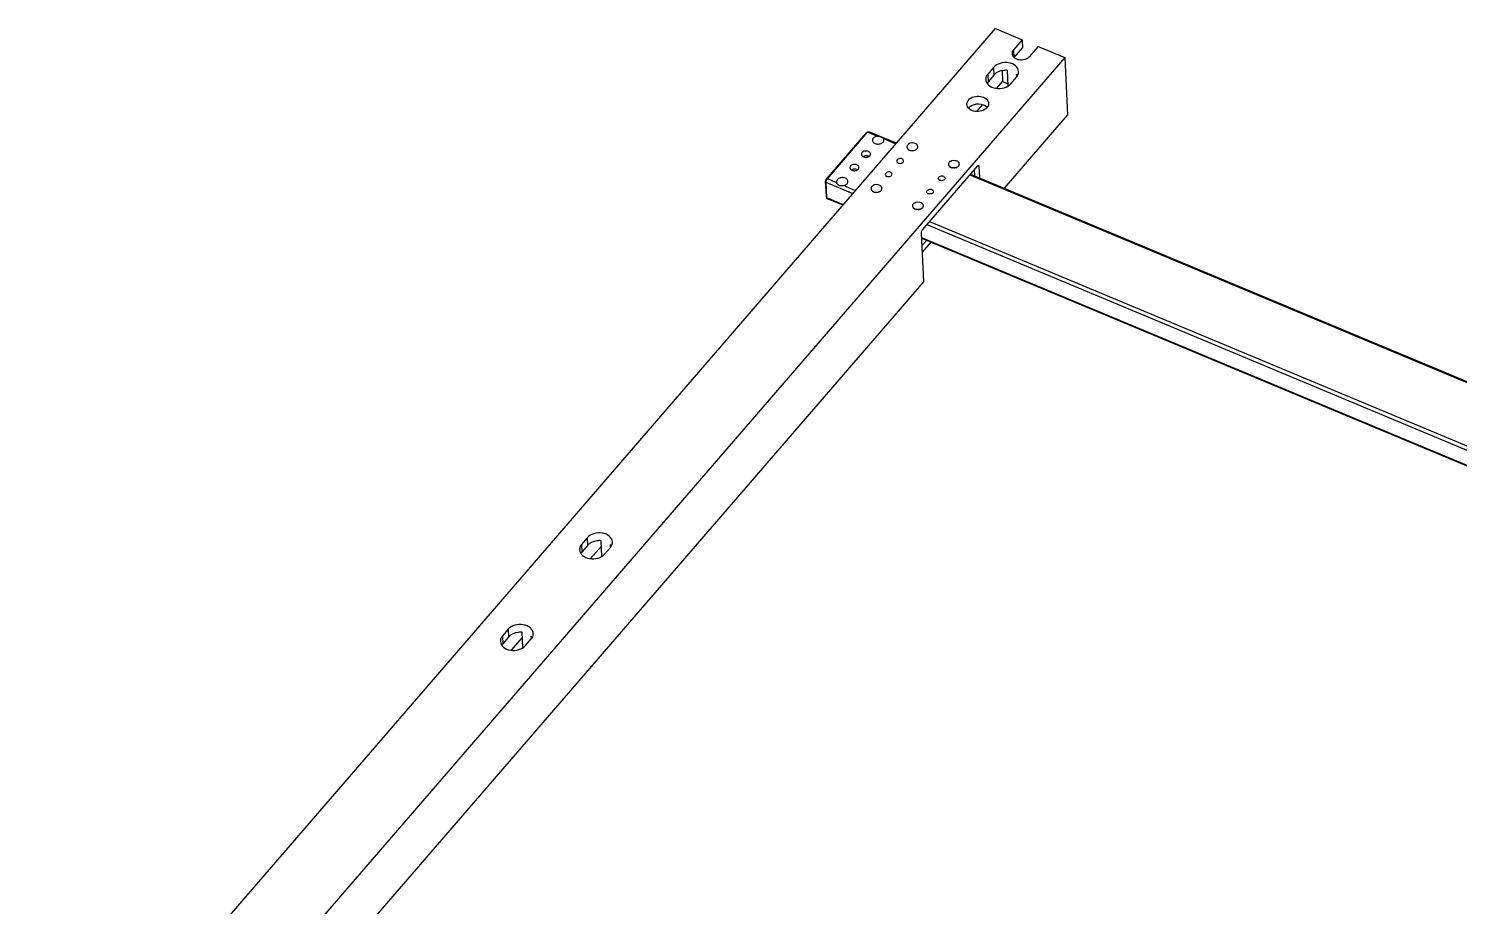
# Model space of a CAD drawing. Header units: millimetres. Extents: x 9226 to 36041, y 16031 to 21779.
# Drawn here: x 18191.2 to 18454.4, y 16862.7 to 17024 of the extents above; entities that cross this region are included whole.
import ezdxf

# ---------------------------------------------------------------- set-up
doc = ezdxf.new("R2010")
doc.units = ezdxf.units.MM
doc.layers.add('02___PRT_ALL_AXES', color=7, linetype='Continuous')

msp = doc.modelspace()

# ---------------------------------------------------------------- linework, layer by layer
at = {"color": 7, "linetype": 'Continuous', "lineweight": -3}
for p, q in [((18191.183, 16818.218), (18369.064, 17024.021)), ((18369.064, 17024.021), (18373.94, 17021.985)), ((18373.94, 17021.985), (18372.353, 17020.149)), ((18373.94, 17021.985), (18374.007, 17020.571)), ((18376.908, 17020.746), (18375.321, 17018.91)), ((18376.908, 17020.746), (18381.784, 17018.711)), ((18381.784, 17018.711), (18203.902, 16812.908)), ((18372.353, 17020.149), (18372.418, 17018.774)), ((18374.007, 17020.571), (18372.42, 17018.735)), ((18381.784, 17018.711), (18382.285, 17008.103)), ((18368.675, 17016.895), (18367.617, 17015.671)), ((18367.617, 17015.671), (18367.684, 17014.257)), ((18368.742, 17015.481), (18367.684, 17014.257)), ((18368.675, 17016.895), (18368.742, 17015.481)), ((18370.261, 17016.279), (18370.355, 17014.297)), ((18371.361, 17013.499), (18371.226, 17016.352)), ((18372.944, 17015.177), (18372.922, 17015.644)), ((18369.289, 17013.064), (18370.355, 17014.297)), ((18370.355, 17014.297), (18371.343, 17013.884)), ((18371.857, 17013.901), (18372.915, 17015.125)), ((18365.599, 17008.795), (18366.696, 17010.063)), ((18370.675, 16994.671), (18382.285, 17008.103)), ((18338.12, 16996.406), (18345.526, 17004.975)), ((18345.322, 17004.887), (18345.526, 17004.975)), ((18345.379, 17004.935), (18345.638, 17005.071)), ((18347.235, 17004.262), (18345.526, 17004.975)), ((18350.85, 17002.948), (18345.735, 17005.083)), ((18337.916, 16996.318), (18345.322, 17004.887)), ((18354.753, 17002.337), (18354.778, 17002.333)), ((18354.778, 17002.333), (18354.753, 17002.327)), ((18354.753, 17002.306), (18354.778, 17002.301)), ((18354.778, 17002.301), (18354.753, 17002.297)), ((18345.117, 17000.36), (18344.762, 17000.509)), ((18345.284, 17000.641), (18345.17, 17000.635)), ((18352.731, 17002.239), (18352.756, 17002.246)), ((18352.756, 17002.236), (18352.731, 17002.239)), ((18352.734, 17002.208), (18352.759, 17002.215)), ((18352.76, 17002.205), (18352.734, 17002.208)), ((18352.74, 17002.177), (18352.763, 17002.184)), ((18352.765, 17002.175), (18352.74, 17002.177)), ((18352.747, 17002.146), (18352.77, 17002.154)), ((18352.773, 17002.145), (18352.747, 17002.146)), ((18352.756, 17002.115), (18352.779, 17002.124)), ((18352.782, 17002.115), (18352.756, 17002.115)), ((18352.767, 17002.085), (18352.789, 17002.094)), ((18352.793, 17002.085), (18352.767, 17002.085)), ((18352.78, 17002.055), (18352.802, 17002.065)), ((18352.806, 17002.056), (18352.78, 17002.055)), ((18352.795, 17002.025), (18352.816, 17002.036)), ((18352.82, 17002.027), (18352.795, 17002.025)), ((18352.811, 17001.996), (18352.832, 17002.008)), ((18352.837, 17001.999), (18352.811, 17001.996)), ((18352.83, 17001.968), (18352.849, 17001.98)), ((18352.855, 17001.972), (18352.83, 17001.968)), ((18352.975, 17001.813), (18352.99, 17001.828)), ((18352.999, 17001.821), (18352.975, 17001.813)), ((18353.005, 17001.79), (18353.019, 17001.806)), ((18353.028, 17001.799), (18353.005, 17001.79)), ((18353.036, 17001.768), (18353.049, 17001.784)), ((18353.059, 17001.778), (18353.036, 17001.768)), ((18353.413, 17001.611), (18353.415, 17001.629)), ((18353.427, 17001.626), (18353.413, 17001.611)), ((18353.455, 17001.602), (18353.456, 17001.62)), ((18353.853, 17001.583), (18353.844, 17001.6)), ((18353.857, 17001.601), (18353.853, 17001.583)), ((18353.897, 17001.588), (18353.887, 17001.605)), ((18353.9, 17001.606), (18353.897, 17001.588)), ((18354.275, 17001.69), (18354.256, 17001.703)), ((18354.268, 17001.708), (18354.275, 17001.69)), ((18354.313, 17001.708), (18354.293, 17001.72)), ((18354.305, 17001.725), (18354.313, 17001.708)), ((18354.582, 17001.926), (18354.599, 17001.912)), ((18354.623, 17001.939), (18354.598, 17001.944)), ((18354.605, 17001.952), (18354.623, 17001.939)), ((18354.771, 17002.238), (18354.745, 17002.235)), ((18354.747, 17002.244), (18354.771, 17002.238)), ((18354.775, 17002.27), (18354.75, 17002.266)), ((18354.751, 17002.275), (18354.775, 17002.27)), ((18343.168, 16998.192), (18343.054, 16998.187)), ((18355.659, 16987.106), (18365.711, 16998.735)), ((18360.363, 16999.053), (18360.387, 16999.06)), ((18360.388, 16999.05), (18360.363, 16999.053)), ((18360.366, 16999.022), (18360.39, 16999.029)), ((18360.391, 16999.02), (18360.366, 16999.022)), ((18360.371, 16998.991), (18360.395, 16998.998)), ((18360.397, 16998.989), (18360.371, 16998.991)), ((18360.378, 16998.96), (18360.402, 16998.968)), ((18360.404, 16998.959), (18360.378, 16998.96)), ((18360.388, 16998.929), (18360.41, 16998.938)), ((18360.413, 16998.929), (18360.388, 16998.929)), ((18360.399, 16998.899), (18360.421, 16998.908)), ((18360.424, 16998.899), (18360.399, 16998.899)), ((18360.412, 16998.869), (18360.433, 16998.879)), ((18360.437, 16998.87), (18360.412, 16998.869)), ((18360.426, 16998.839), (18360.447, 16998.85)), ((18360.452, 16998.842), (18360.426, 16998.839)), ((18360.443, 16998.81), (18360.463, 16998.822)), ((18360.469, 16998.813), (18360.443, 16998.81)), ((18360.461, 16998.782), (18360.481, 16998.794)), ((18360.487, 16998.786), (18360.461, 16998.782)), ((18360.607, 16998.627), (18360.622, 16998.642)), ((18360.63, 16998.635), (18360.607, 16998.627)), ((18360.637, 16998.604), (18360.651, 16998.62)), ((18360.66, 16998.613), (18360.637, 16998.604)), ((18360.668, 16998.582), (18360.681, 16998.598)), ((18360.69, 16998.592), (18360.668, 16998.582)), ((18361.044, 16998.425), (18361.046, 16998.443)), ((18361.059, 16998.44), (18361.044, 16998.425)), ((18361.087, 16998.416), (18361.088, 16998.434)), ((18361.484, 16998.397), (18361.475, 16998.414)), ((18361.489, 16998.416), (18361.484, 16998.397)), ((18361.529, 16998.402), (18361.519, 16998.419)), ((18361.532, 16998.42), (18361.529, 16998.402)), ((18361.906, 16998.504), (18361.888, 16998.517)), ((18361.899, 16998.522), (18361.906, 16998.504)), ((18361.944, 16998.522), (18361.925, 16998.534)), ((18361.936, 16998.539), (18361.944, 16998.522)), ((18362.213, 16998.74), (18362.23, 16998.726)), ((18362.255, 16998.753), (18362.23, 16998.758)), ((18362.237, 16998.766), (18362.255, 16998.753)), ((18362.402, 16999.052), (18362.377, 16999.049)), ((18362.378, 16999.059), (18362.402, 16999.052)), ((18362.407, 16999.084), (18362.381, 16999.08)), ((18362.382, 16999.089), (18362.407, 16999.084)), ((18362.409, 16999.115), (18362.384, 16999.111)), ((18362.385, 16999.151), (18362.41, 16999.147)), ((18362.41, 16999.147), (18362.385, 16999.142)), ((18362.385, 16999.12), (18362.409, 16999.115)), ((18364.446, 16997.272), (18591.245, 16902.59)), ((18365.243, 16996.939), (18365.187, 16998.129)), ((18365.992, 16998.687), (18365.735, 16998.794)), ((18365.992, 16998.687), (18366.091, 16996.585)), ((18337.926, 16993.16), (18337.792, 16995.988)), ((18337.792, 16995.988), (18337.872, 16995.747)), ((18338.006, 16992.918), (18337.872, 16995.747)), ((18342.835, 16993.675), (18337.872, 16995.747)), ((18337.916, 16996.318), (18338.12, 16996.406)), ((18339.829, 16995.693), (18338.12, 16996.406)), ((18346.118, 16994.589), (18346.143, 16994.595)), ((18346.144, 16994.585), (18346.118, 16994.589)), ((18346.122, 16994.557), (18346.146, 16994.564)), ((18346.147, 16994.555), (18346.122, 16994.557)), ((18346.127, 16994.526), (18346.151, 16994.534)), ((18346.153, 16994.524), (18346.127, 16994.526)), ((18346.134, 16994.495), (18346.158, 16994.503)), ((18346.16, 16994.494), (18346.134, 16994.495)), ((18346.143, 16994.464), (18346.166, 16994.473)), ((18346.169, 16994.464), (18346.143, 16994.464)), ((18346.154, 16994.434), (18346.177, 16994.444)), ((18346.18, 16994.435), (18346.154, 16994.434)), ((18346.167, 16994.404), (18346.189, 16994.414)), ((18346.193, 16994.405), (18346.167, 16994.404)), ((18346.182, 16994.374), (18346.203, 16994.386)), ((18348.158, 16994.588), (18348.133, 16994.584)), ((18348.134, 16994.594), (18348.158, 16994.588)), ((18348.163, 16994.619), (18348.137, 16994.615)), ((18348.138, 16994.625), (18348.163, 16994.619)), ((18348.14, 16994.655), (18348.165, 16994.651)), ((18348.165, 16994.651), (18348.14, 16994.646)), ((18348.141, 16994.686), (18348.166, 16994.682)), ((18348.166, 16994.682), (18348.141, 16994.677)), ((18337.932, 16993.121), (18337.926, 16993.16)), ((18337.926, 16993.16), (18338.006, 16992.918)), ((18337.932, 16993.121), (18338.018, 16992.84)), ((18338.018, 16992.84), (18338.006, 16992.918)), ((18341.074, 16991.637), (18338.006, 16992.918)), ((18340.995, 16991.545), (18338.077, 16992.763)), ((18346.208, 16994.377), (18346.182, 16994.374)), ((18346.199, 16994.345), (18346.219, 16994.357)), ((18346.224, 16994.349), (18346.199, 16994.345)), ((18346.217, 16994.317), (18346.237, 16994.329)), ((18346.242, 16994.321), (18346.217, 16994.317)), ((18346.363, 16994.162), (18346.377, 16994.177)), ((18346.386, 16994.17), (18346.363, 16994.162)), ((18346.393, 16994.139), (18346.406, 16994.155)), ((18346.415, 16994.148), (18346.393, 16994.139)), ((18346.424, 16994.117), (18346.437, 16994.134)), ((18346.446, 16994.127), (18346.424, 16994.117)), ((18346.8, 16993.96), (18346.802, 16993.979)), ((18346.815, 16993.976), (18346.8, 16993.96)), ((18346.842, 16993.951), (18346.843, 16993.97)), ((18347.24, 16993.933), (18347.231, 16993.95)), ((18347.244, 16993.951), (18347.24, 16993.933)), ((18347.285, 16993.937), (18347.274, 16993.954)), ((18347.288, 16993.956), (18347.285, 16993.937)), ((18347.662, 16994.04), (18347.643, 16994.052)), ((18347.655, 16994.057), (18347.662, 16994.04)), ((18347.7, 16994.057), (18347.681, 16994.069)), ((18347.692, 16994.074), (18347.7, 16994.057)), ((18347.969, 16994.275), (18347.986, 16994.261)), ((18348.01, 16994.288), (18347.986, 16994.293)), ((18347.993, 16994.301), (18348.01, 16994.288)), ((18353.75, 16991.403), (18353.775, 16991.409)), ((18353.775, 16991.399), (18353.75, 16991.403)), ((18353.753, 16991.371), (18353.777, 16991.378)), ((18353.779, 16991.369), (18353.753, 16991.371)), ((18353.759, 16991.34), (18353.782, 16991.348)), ((18353.784, 16991.338), (18353.759, 16991.34)), ((18353.766, 16991.309), (18353.789, 16991.317)), ((18353.792, 16991.308), (18353.766, 16991.309)), ((18353.775, 16991.278), (18353.798, 16991.287)), ((18353.801, 16991.278), (18353.775, 16991.278)), ((18353.786, 16991.248), (18353.808, 16991.258)), ((18353.812, 16991.249), (18353.786, 16991.248)), ((18353.799, 16991.218), (18353.821, 16991.228)), ((18353.825, 16991.22), (18353.799, 16991.218)), ((18353.814, 16991.188), (18353.835, 16991.2)), ((18353.839, 16991.191), (18353.814, 16991.188)), ((18353.83, 16991.16), (18353.851, 16991.171)), ((18353.856, 16991.163), (18353.83, 16991.16)), ((18353.849, 16991.131), (18353.868, 16991.143)), ((18353.874, 16991.135), (18353.849, 16991.131)), ((18353.994, 16990.976), (18354.009, 16990.992)), ((18354.018, 16990.985), (18353.994, 16990.976)), ((18354.024, 16990.953), (18354.038, 16990.969)), ((18354.047, 16990.962), (18354.024, 16990.953)), ((18354.055, 16990.931), (18354.068, 16990.948)), ((18354.078, 16990.941), (18354.055, 16990.931)), ((18354.432, 16990.774), (18354.434, 16990.793)), ((18354.446, 16990.79), (18354.432, 16990.774)), ((18354.474, 16990.765), (18354.475, 16990.784)), ((18354.872, 16990.747), (18354.863, 16990.764)), ((18354.876, 16990.765), (18354.872, 16990.747)), ((18354.916, 16990.751), (18354.906, 16990.768)), ((18354.919, 16990.77), (18354.916, 16990.751)), ((18355.293, 16990.854), (18355.275, 16990.866)), ((18355.287, 16990.871), (18355.293, 16990.854)), ((18355.331, 16990.871), (18355.312, 16990.883)), ((18355.323, 16990.889), (18355.331, 16990.871)), ((18355.601, 16991.089), (18355.618, 16991.075)), ((18355.642, 16991.102), (18355.617, 16991.107)), ((18355.624, 16991.115), (18355.642, 16991.102)), ((18355.79, 16991.402), (18355.764, 16991.398)), ((18355.766, 16991.408), (18355.79, 16991.402)), ((18355.794, 16991.433), (18355.769, 16991.429)), ((18355.77, 16991.439), (18355.794, 16991.433)), ((18355.797, 16991.465), (18355.771, 16991.46)), ((18355.772, 16991.5), (18355.797, 16991.496)), ((18355.797, 16991.496), (18355.772, 16991.491)), ((18355.772, 16991.469), (18355.797, 16991.465)), ((18356.431, 16987.999), (18583.231, 16893.317)), ((18355.834, 16977.501), (18355.411, 16986.446)), ((18355.45, 16985.636), (18581.469, 16891.279)), ((18355.456, 16985.508), (18581.39, 16891.187)), ((18355.521, 16984.118), (18356.387, 16985.119)), ((18355.58, 16982.881), (18357.215, 16984.773)), ((18233.792, 16836.302), (18355.834, 16977.501)), ((18293.952, 16930.443), (18292.894, 16929.219)), ((18292.894, 16929.219), (18292.961, 16927.804)), ((18294.019, 16929.028), (18292.961, 16927.804)), ((18293.952, 16930.443), (18294.019, 16929.028)), ((18294.566, 16926.612), (18296.55, 16928.907)), ((18296.637, 16927.047), (18296.503, 16929.9)), ((18297.134, 16927.449), (18298.192, 16928.673)), ((18298.221, 16928.724), (18298.199, 16929.192)), ((18279.404, 16913.611), (18278.346, 16912.387)), ((18279.404, 16913.611), (18279.471, 16912.197)), ((18282.089, 16910.215), (18281.955, 16913.068)), ((18278.346, 16912.387), (18278.413, 16910.973)), ((18279.471, 16912.197), (18278.413, 16910.973)), ((18280.018, 16909.78), (18282.002, 16912.075)), ((18282.586, 16910.617), (18283.644, 16911.841)), ((18283.673, 16911.893), (18283.651, 16912.36))]:
    msp.add_line(p, q, dxfattribs=at)
for centre, radius, start, end in [((18354.249, 17002.326), 0.505, 354.25872, 356.69071), ((18354.255, 17002.326), 0.499, 1.30915, 2.70358), ((18354.253, 17002.326), 0.5, 357.77466, 0.22096), ((18345.281, 16999.481), 1.16, 95.49779, 95.82075), ((18345.282, 16999.476), 1.164, 89.35401, 89.91037), ((18353.253, 17002.278), 0.499, 182.70362, 183.76088), ((18353.255, 17002.278), 0.5, 184.8492, 187.29639), ((18353.259, 17002.279), 0.504, 188.38093, 190.81467), ((18353.266, 17002.28), 0.511, 191.8912, 194.30267), ((18353.275, 17002.283), 0.521, 195.36738, 197.74841), ((18353.287, 17002.287), 0.534, 198.79784, 201.14111), ((18353.302, 17002.293), 0.549, 202.1722, 204.47138), ((18353.316, 17002.299), 0.565, 205.47861, 206.83612), ((18353.322, 17002.302), 0.572, 206.83527, 207.72776), ((18353.336, 17002.31), 0.588, 208.7186, 210.91499), ((18353.356, 17002.322), 0.612, 211.8776, 214.01752), ((18353.378, 17002.337), 0.638, 214.95446, 217.03592), ((18353.495, 17002.449), 0.8, 229.05897, 230.84816), ((18353.519, 17002.478), 0.838, 231.6298, 233.36487), ((18353.542, 17002.509), 0.877, 234.12298, 235.80633), ((18353.564, 17002.543), 0.917, 236.54202, 238.17627), ((18353.585, 17002.577), 0.957, 238.89076, 240.47866), ((18353.605, 17002.613), 0.998, 241.17321, 242.71763), ((18353.681, 17002.793), 1.193, 251.73773, 253.1084), ((18353.691, 17002.826), 1.228, 253.71038, 255.05484), ((18353.699, 17002.858), 1.261, 255.6458, 256.96677), ((18353.706, 17002.888), 1.292, 257.5479, 258.84803), ((18353.711, 17002.915), 1.319, 259.42051, 260.70241), ((18353.721, 17003.009), 1.414, 273.77358, 274.99767), ((18353.721, 17003.005), 1.41, 275.54156, 276.02699), ((18353.721, 17003.002), 1.407, 276.02689, 276.76898), ((18353.722, 17002.993), 1.398, 277.31431, 278.54755), ((18353.725, 17002.98), 1.385, 279.09621, 280.33757), ((18353.766, 17002.833), 1.232, 290.16876, 291.51087), ((18353.779, 17002.8), 1.197, 292.11175, 293.47981), ((18353.793, 17002.769), 1.163, 294.09372, 295.22009), ((18353.799, 17002.757), 1.15, 295.2217, 295.49213), ((18353.811, 17002.732), 1.122, 296.11598, 297.54432), ((18353.829, 17002.698), 1.082, 298.18534, 299.64813), ((18353.849, 17002.663), 1.042, 300.30508, 301.80523), ((18353.871, 17002.628), 1.002, 302.47941, 304.01984), ((18353.943, 17002.531), 0.881, 309.37205, 311.05061), ((18353.969, 17002.502), 0.842, 311.80653, 313.53657), ((18353.995, 17002.475), 0.804, 314.31592, 316.09986), ((18354.015, 17002.455), 0.776, 316.90799, 317.51696), ((18354.025, 17002.447), 0.763, 317.51532, 318.74638), ((18354.048, 17002.427), 0.733, 319.57273, 321.47043), ((18354.074, 17002.407), 0.7, 322.32554, 324.28222), ((18354.219, 17002.331), 0.535, 343.94598, 346.28531), ((18354.231, 17002.328), 0.522, 347.33311, 349.71085), ((18354.242, 17002.327), 0.512, 351.22848, 353.18406), ((18354.239, 17002.327), 0.515, 350.77638, 351.22984), ((18343.165, 16997.033), 1.16, 95.49779, 95.82075), ((18343.166, 16997.028), 1.164, 89.35401, 89.91037), ((18360.885, 16999.092), 0.499, 182.70362, 183.76088), ((18360.886, 16999.092), 0.5, 184.8492, 187.29639), ((18360.89, 16999.093), 0.504, 188.38093, 190.81467), ((18360.897, 16999.094), 0.511, 191.8912, 194.30267), ((18360.907, 16999.097), 0.521, 195.36738, 197.74841), ((18360.919, 16999.101), 0.534, 198.79784, 201.14111), ((18360.933, 16999.107), 0.549, 202.1722, 204.47138), ((18360.947, 16999.113), 0.565, 205.47862, 206.84243), ((18360.953, 16999.116), 0.572, 206.84156, 207.72775), ((18360.968, 16999.124), 0.588, 208.7186, 210.91499), ((18360.988, 16999.136), 0.612, 211.8776, 214.01752), ((18361.009, 16999.151), 0.638, 214.95446, 217.03592), ((18361.127, 16999.263), 0.8, 229.05897, 230.84816), ((18361.151, 16999.292), 0.838, 231.6298, 233.36487), ((18361.174, 16999.324), 0.877, 234.12298, 235.80633), ((18361.196, 16999.357), 0.917, 236.54202, 238.17627), ((18361.217, 16999.391), 0.957, 238.89076, 240.47866), ((18361.237, 16999.427), 0.998, 241.17321, 242.71763), ((18361.312, 16999.607), 1.193, 251.73773, 253.1084), ((18361.322, 16999.64), 1.228, 253.71038, 255.05484), ((18361.331, 16999.672), 1.261, 255.6458, 256.96677), ((18361.338, 16999.702), 1.292, 257.5479, 258.84803), ((18361.343, 16999.729), 1.319, 259.42051, 260.70241), ((18361.352, 16999.823), 1.414, 273.77358, 274.99767), ((18361.353, 16999.819), 1.41, 275.54156, 276.02977), ((18361.353, 16999.816), 1.407, 276.02968, 276.76898), ((18361.354, 16999.807), 1.398, 277.31431, 278.54755), ((18361.356, 16999.794), 1.385, 279.09621, 280.33757), ((18361.398, 16999.647), 1.232, 290.16876, 291.51087), ((18361.411, 16999.615), 1.197, 292.11175, 293.47981), ((18361.425, 16999.583), 1.163, 294.0937, 295.22513), ((18361.43, 16999.571), 1.149, 295.22676, 295.49214), ((18361.442, 16999.546), 1.122, 296.11598, 297.54432), ((18361.461, 16999.512), 1.082, 298.18534, 299.64813), ((18361.481, 16999.477), 1.042, 300.30508, 301.80523), ((18361.502, 16999.442), 1.002, 302.47941, 304.01984), ((18361.575, 16999.345), 0.881, 309.37205, 311.05061), ((18361.6, 16999.316), 0.842, 311.80653, 313.53657), ((18361.627, 16999.289), 0.804, 314.31592, 316.09986), ((18361.647, 16999.269), 0.776, 316.90799, 317.51696), ((18361.656, 16999.261), 0.763, 317.51532, 318.74638), ((18361.679, 16999.241), 0.733, 319.57273, 321.47043), ((18361.705, 16999.221), 0.7, 322.32554, 324.28222), ((18361.85, 16999.145), 0.535, 343.94598, 346.28531), ((18361.863, 16999.142), 0.522, 347.33311, 349.71085), ((18361.87, 16999.141), 0.515, 350.77638, 351.24701), ((18361.873, 16999.141), 0.512, 351.24568, 353.18409), ((18361.88, 16999.14), 0.505, 354.25872, 356.69071), ((18361.886, 16999.14), 0.499, 1.30915, 2.70358), ((18361.885, 16999.14), 0.5, 357.77466, 0.22096), ((18346.641, 16994.628), 0.499, 182.70362, 183.76088), ((18346.642, 16994.628), 0.5, 184.8492, 187.29639), ((18346.646, 16994.628), 0.504, 188.38093, 190.81467), ((18346.653, 16994.63), 0.511, 191.8912, 194.30267), ((18346.663, 16994.632), 0.521, 195.36738, 197.74841), ((18346.675, 16994.636), 0.534, 198.79784, 201.14111), ((18346.689, 16994.642), 0.549, 202.1722, 204.47138), ((18346.703, 16994.648), 0.565, 205.47861, 206.83612), ((18346.709, 16994.651), 0.572, 206.83527, 207.72776), ((18347.606, 16994.681), 0.535, 343.94598, 346.28531), ((18347.619, 16994.678), 0.522, 347.33311, 349.71085), ((18347.626, 16994.676), 0.515, 350.77638, 351.22984), ((18347.629, 16994.676), 0.512, 351.22848, 353.18406), ((18347.636, 16994.675), 0.505, 354.25872, 356.69071), ((18347.642, 16994.675), 0.499, 1.30915, 2.70358), ((18347.64, 16994.675), 0.5, 357.77466, 0.22096), ((18346.724, 16994.659), 0.588, 208.7186, 210.91499), ((18346.744, 16994.672), 0.612, 211.8776, 214.01752), ((18346.765, 16994.686), 0.638, 214.95446, 217.03592), ((18346.883, 16994.798), 0.8, 229.05897, 230.84816), ((18346.906, 16994.827), 0.838, 231.6298, 233.36487), ((18346.929, 16994.859), 0.877, 234.12298, 235.80633), ((18346.951, 16994.892), 0.917, 236.54202, 238.17627), ((18346.973, 16994.926), 0.957, 238.89076, 240.47866), ((18346.992, 16994.962), 0.998, 241.17321, 242.71763), ((18347.068, 16995.142), 1.193, 251.73773, 253.1084), ((18347.078, 16995.176), 1.228, 253.71038, 255.05484), ((18347.086, 16995.207), 1.261, 255.6458, 256.96677), ((18347.093, 16995.237), 1.292, 257.5479, 258.84803), ((18347.098, 16995.264), 1.319, 259.42051, 260.70241), ((18347.108, 16995.358), 1.414, 273.77358, 274.99767), ((18347.108, 16995.354), 1.41, 275.54156, 276.02699), ((18347.109, 16995.351), 1.407, 276.02689, 276.76898), ((18347.11, 16995.343), 1.398, 277.31431, 278.54755), ((18347.112, 16995.329), 1.385, 279.09621, 280.33757), ((18347.154, 16995.182), 1.232, 290.16876, 291.51087), ((18347.167, 16995.15), 1.197, 292.11175, 293.47981), ((18347.18, 16995.118), 1.163, 294.09372, 295.22009), ((18347.186, 16995.107), 1.15, 295.2217, 295.49213), ((18347.198, 16995.082), 1.122, 296.11598, 297.54432), ((18347.216, 16995.047), 1.082, 298.18534, 299.64813), ((18347.236, 16995.012), 1.042, 300.30508, 301.80523), ((18347.258, 16994.978), 1.002, 302.47941, 304.01984), ((18347.33, 16994.881), 0.881, 309.37205, 311.05061), ((18347.356, 16994.851), 0.842, 311.80653, 313.53657), ((18347.382, 16994.824), 0.804, 314.31592, 316.09986), ((18347.403, 16994.805), 0.776, 316.90799, 317.51696), ((18347.412, 16994.796), 0.763, 317.51532, 318.74638), ((18347.435, 16994.776), 0.733, 319.57273, 321.47043), ((18347.461, 16994.756), 0.7, 322.32554, 324.28222), ((18354.272, 16991.442), 0.499, 182.70362, 183.76088), ((18354.274, 16991.442), 0.5, 184.8492, 187.29639), ((18354.278, 16991.442), 0.504, 188.38093, 190.81467), ((18354.285, 16991.444), 0.511, 191.8912, 194.30267), ((18354.294, 16991.446), 0.521, 195.36738, 197.74841), ((18354.306, 16991.45), 0.534, 198.79784, 201.14111), ((18354.32, 16991.456), 0.549, 202.1722, 204.47138), ((18354.335, 16991.462), 0.565, 205.47862, 206.84243), ((18354.341, 16991.466), 0.572, 206.84156, 207.72775), ((18354.355, 16991.474), 0.588, 208.7186, 210.91499), ((18354.375, 16991.486), 0.612, 211.8776, 214.01752), ((18354.397, 16991.5), 0.638, 214.95446, 217.03592), ((18354.514, 16991.612), 0.8, 229.05897, 230.84816), ((18354.538, 16991.641), 0.838, 231.6298, 233.36487), ((18354.561, 16991.673), 0.877, 234.12298, 235.80633), ((18354.583, 16991.706), 0.917, 236.54202, 238.17627), ((18354.604, 16991.74), 0.957, 238.89076, 240.47866), ((18354.624, 16991.776), 0.998, 241.17321, 242.71763), ((18354.7, 16991.956), 1.193, 251.73773, 253.1084), ((18354.71, 16991.99), 1.228, 253.71038, 255.05484), ((18354.718, 16992.021), 1.261, 255.6458, 256.96677), ((18354.725, 16992.051), 1.292, 257.5479, 258.84803), ((18354.73, 16992.078), 1.319, 259.42051, 260.70241), ((18354.74, 16992.172), 1.414, 273.77358, 274.99767), ((18354.74, 16992.168), 1.41, 275.54156, 276.02977), ((18354.74, 16992.165), 1.407, 276.02968, 276.76898), ((18354.741, 16992.157), 1.398, 277.31431, 278.54755), ((18354.743, 16992.143), 1.385, 279.09621, 280.33757), ((18354.785, 16991.996), 1.232, 290.16876, 291.51087), ((18354.798, 16991.964), 1.197, 292.11175, 293.47981), ((18354.812, 16991.932), 1.163, 294.0937, 295.22513), ((18354.817, 16991.921), 1.149, 295.22676, 295.49214), ((18354.83, 16991.896), 1.122, 296.11598, 297.54432), ((18354.848, 16991.861), 1.082, 298.18534, 299.64813), ((18354.868, 16991.826), 1.042, 300.30508, 301.80523), ((18354.89, 16991.792), 1.002, 302.47941, 304.01984), ((18354.962, 16991.695), 0.881, 309.37205, 311.05061), ((18354.988, 16991.666), 0.842, 311.80653, 313.53657), ((18355.014, 16991.638), 0.804, 314.31592, 316.09986), ((18355.034, 16991.619), 0.776, 316.90799, 317.51696), ((18355.044, 16991.61), 0.763, 317.51532, 318.74638), ((18355.067, 16991.59), 0.733, 319.57273, 321.47043), ((18355.093, 16991.57), 0.7, 322.32554, 324.28222), ((18355.238, 16991.495), 0.535, 343.94598, 346.28531), ((18355.25, 16991.492), 0.522, 347.33311, 349.71085), ((18355.261, 16991.49), 0.512, 351.24568, 353.18409), ((18355.258, 16991.49), 0.515, 350.77638, 351.24701), ((18355.267, 16991.489), 0.505, 354.25872, 356.69071), ((18355.273, 16991.489), 0.499, 1.30915, 2.70358), ((18355.272, 16991.489), 0.5, 357.77466, 0.22096)]:
    msp.add_arc(centre, radius, start, end, dxfattribs=at)
for points, knots in [([(18372.353, 17020.149), (18372.309, 17020.098), (18372.158, 17019.895), (18372.08, 17019.633), (18372.089, 17019.447)], [0, 0, 0, 0, 0.2670869, 1, 1, 1, 1]), ([(18372.089, 17019.447), (18372.102, 17019.177), (18372.456, 17018.594), (18373.409, 17018.248), (18374.458, 17018.304), (18375.106, 17018.661), (18375.321, 17018.91)], [0, 0, 0, 0, 0.2082914, 0.4651937, 0.7465211, 1, 1, 1, 1]), ([(18367.617, 17015.671), (18367.554, 17015.598), (18367.338, 17015.308), (18367.227, 17014.933), (18367.24, 17014.668)], [0, 0, 0, 0, 0.2673484, 1, 1, 1, 1]), ([(18373.292, 17016.128), (18373.274, 17016.514), (18372.768, 17017.347), (18371.407, 17017.842), (18369.908, 17017.761), (18368.983, 17017.251), (18368.675, 17016.895)], [0, 0, 0, 0, 0.2083059, 0.4651941, 0.7465445, 1, 1, 1, 1]), ([(18371.226, 17016.352), (18370.986, 17016.372), (18370.097, 17016.354), (18369.169, 17015.975), (18368.742, 17015.481)], [0, 0, 0, 0, 0.2692552, 1, 1, 1, 1]), ([(18372.915, 17015.125), (18372.978, 17015.199), (18373.194, 17015.489), (18373.305, 17015.863), (18373.292, 17016.128)], [0, 0, 0, 0, 0.2673484, 1, 1, 1, 1]), ([(18367.24, 17014.668), (18367.258, 17014.282), (18367.765, 17013.45), (18369.125, 17012.955), (18370.625, 17013.035), (18371.549, 17013.545), (18371.857, 17013.901)], [0, 0, 0, 0, 0.2083059, 0.4651941, 0.7465445, 1, 1, 1, 1]), ([(18345.322, 17004.887), (18345.327, 17004.892), (18345.344, 17004.91), (18345.363, 17004.926), (18345.379, 17004.935)], [0, 0, 0, 0, 0.2842595, 1, 1, 1, 1]), ([(18345.526, 17004.975), (18345.535, 17004.986), (18345.569, 17005.022), (18345.607, 17005.054), (18345.638, 17005.071)], [0, 0, 0, 0, 0.2845466, 1, 1, 1, 1]), ([(18345.638, 17005.071), (18345.647, 17005.075), (18345.677, 17005.089), (18345.714, 17005.092), (18345.735, 17005.083)], [0, 0, 0, 0, 0.2939058, 1, 1, 1, 1]), ([(18345.164, 17000.635), (18345.121, 17000.63), (18344.96, 17000.605), (18344.803, 17000.544), (18344.702, 17000.477)], [0, 0, 0, 0, 0.260599, 1, 1, 1, 1]), ([(18345.766, 17000.527), (18345.732, 17000.545), (18345.584, 17000.612), (18345.419, 17000.639), (18345.295, 17000.641)], [0, 0, 0, 0, 0.2386502, 1, 1, 1, 1]), ([(18343.048, 16998.186), (18343.005, 16998.182), (18342.844, 16998.157), (18342.687, 16998.095), (18342.586, 16998.029)], [0, 0, 0, 0, 0.260599, 1, 1, 1, 1]), ([(18343.65, 16998.078), (18343.616, 16998.097), (18343.467, 16998.163), (18343.303, 16998.191), (18343.179, 16998.192)], [0, 0, 0, 0, 0.2386502, 1, 1, 1, 1]), ([(18365.711, 16998.735), (18365.728, 16998.755), (18365.781, 16998.811), (18365.871, 16998.863), (18365.92, 16998.843)], [0, 0, 0, 0, 0.3379084, 1, 1, 1, 1]), ([(18365.92, 16998.843), (18365.956, 16998.828), (18365.985, 16998.763), (18365.991, 16998.706), (18365.992, 16998.687)], [0, 0, 0, 0, 0.6777939, 1, 1, 1, 1]), ([(18337.792, 16995.988), (18337.791, 16996.015), (18337.798, 16996.073), (18337.832, 16996.187), (18337.876, 16996.272), (18337.916, 16996.318)], [0, 0, 0, 0, 0.222461, 0.4855955, 1, 1, 1, 1]), ([(18337.872, 16995.747), (18337.869, 16995.8), (18337.883, 16995.916), (18337.934, 16996.09), (18338.012, 16996.259), (18338.082, 16996.362), (18338.12, 16996.406)], [0, 0, 0, 0, 0.2220414, 0.4846954, 0.7554873, 1, 1, 1, 1]), ([(18338.077, 16992.763), (18338.064, 16992.768), (18338.037, 16992.791), (18338.023, 16992.823), (18338.018, 16992.84)], [0, 0, 0, 0, 0.4510447, 1, 1, 1, 1]), ([(18355.411, 16986.446), (18355.409, 16986.499), (18355.437, 16986.736), (18355.539, 16986.966), (18355.659, 16987.106)], [0, 0, 0, 0, 0.2233808, 1, 1, 1, 1]), ([(18298.569, 16929.676), (18298.551, 16930.062), (18298.044, 16930.894), (18296.684, 16931.389), (18295.184, 16931.309), (18294.259, 16930.799), (18293.952, 16930.443)], [0, 0, 0, 0, 0.2083059, 0.4651941, 0.7465445, 1, 1, 1, 1]), ([(18292.894, 16929.219), (18292.83, 16929.145), (18292.615, 16928.855), (18292.504, 16928.481), (18292.516, 16928.216)], [0, 0, 0, 0, 0.2673484, 1, 1, 1, 1]), ([(18296.503, 16929.9), (18296.263, 16929.919), (18295.373, 16929.901), (18294.446, 16929.522), (18294.019, 16929.028)], [0, 0, 0, 0, 0.2692552, 1, 1, 1, 1]), ([(18298.192, 16928.673), (18298.255, 16928.746), (18298.471, 16929.036), (18298.581, 16929.411), (18298.569, 16929.676)], [0, 0, 0, 0, 0.2673484, 1, 1, 1, 1]), ([(18292.516, 16928.216), (18292.535, 16927.829), (18293.041, 16926.997), (18294.402, 16926.502), (18295.901, 16926.583), (18296.826, 16927.093), (18297.134, 16927.449)], [0, 0, 0, 0, 0.2083059, 0.4651941, 0.7465445, 1, 1, 1, 1]), ([(18284.021, 16912.844), (18284.003, 16913.23), (18283.496, 16914.063), (18282.136, 16914.558), (18280.636, 16914.477), (18279.712, 16913.967), (18279.404, 16913.611)], [0, 0, 0, 0, 0.2083059, 0.4651941, 0.7465445, 1, 1, 1, 1]), ([(18281.955, 16913.068), (18281.715, 16913.088), (18280.825, 16913.07), (18279.898, 16912.691), (18279.471, 16912.197)], [0, 0, 0, 0, 0.2692552, 1, 1, 1, 1]), ([(18283.644, 16911.841), (18283.707, 16911.914), (18283.923, 16912.205), (18284.033, 16912.579), (18284.021, 16912.844)], [0, 0, 0, 0, 0.2673484, 1, 1, 1, 1]), ([(18278.346, 16912.387), (18278.283, 16912.314), (18278.067, 16912.023), (18277.956, 16911.649), (18277.968, 16911.384)], [0, 0, 0, 0, 0.2673484, 1, 1, 1, 1]), ([(18277.968, 16911.384), (18277.987, 16910.998), (18278.493, 16910.166), (18279.854, 16909.671), (18281.353, 16909.751), (18282.278, 16910.261), (18282.586, 16910.617)], [0, 0, 0, 0, 0.2083059, 0.4651941, 0.7465445, 1, 1, 1, 1])]:
    msp.add_open_spline(points, degree=3, knots=knots, dxfattribs=at)
for points in [[(18373.104, 17015.428), (18373.05, 17015.505), (18372.988, 17015.578), (18372.922, 17015.644)], [(18367.684, 17014.257), (18367.605, 17014.165), (18367.534, 17014.064), (18367.476, 17013.958)], [(18298.381, 16928.976), (18298.326, 16929.053), (18298.265, 16929.125), (18298.199, 16929.192)], [(18292.961, 16927.804), (18292.881, 16927.712), (18292.81, 16927.612), (18292.752, 16927.505)], [(18278.413, 16910.973), (18278.333, 16910.881), (18278.262, 16910.78), (18278.204, 16910.674)], [(18283.833, 16912.144), (18283.778, 16912.221), (18283.717, 16912.294), (18283.651, 16912.36)]]:
    msp.add_open_spline(points, degree=3, dxfattribs=at)
at = {"layer": '02___PRT_ALL_AXES', "color": 7, "linetype": 'Continuous', "lineweight": -3}
for p, q in [((18348.51, 17003.592), (18348.481, 17003.741)), ((18350.726, 17002.804), (18348.481, 17003.741)), ((18362.09, 16999.634), (18362.18, 16999.564)), ((18364.322, 16997.128), (18591.121, 16902.447)), ((18339.8, 16995.842), (18339.829, 16995.693)), ((18343.32, 16994.235), (18341.075, 16995.173)), ((18355.477, 16991.983), (18355.567, 16991.913)), ((18356.916, 16988.56), (18583.715, 16893.878))]:
    msp.add_line(p, q, dxfattribs=at)
for centre, radius, start, end in [((18365.226, 17008.55), 1.436, 139.14777, 142.94234), ((18353.255, 17002.278), 0.5, 171.15205, 177.58743), ((18353.253, 17002.278), 0.498, 177.59256, 182.73221), ((18353.269, 17002.276), 0.515, 166.76129, 171.1431), ((18353.307, 17002.267), 0.553, 158.01206, 166.69969), ((18353.615, 17002.008), 0.962, 125.12994, 127.52748), ((18353.934, 17002.045), 0.936, 57.72933, 59.98485), ((18354.04, 17002.187), 0.759, 45.06242, 47.92357), ((18354.069, 17002.216), 0.717, 40.80384, 45.07563), ((18354.21, 17002.313), 0.545, 21.49673, 24.96055), ((18354.222, 17002.318), 0.532, 17.9648, 21.49619), ((18354.237, 17002.322), 0.516, 10.61298, 17.98091), ((18354.251, 17002.325), 0.502, 2.74188, 10.60648), ((18354.254, 17002.325), 0.5, 351.14987, 358.8357), ((18354.255, 17002.325), 0.498, 358.84196, 2.73198), ((18353.257, 17002.279), 0.503, 182.74417, 191.24952), ((18353.272, 17002.282), 0.518, 191.25276, 198.4522), ((18353.296, 17002.29), 0.543, 198.47129, 206.91711), ((18353.7, 17002.863), 1.267, 256.96049, 258.8102), ((18353.806, 17002.74), 1.131, 294.19616, 296.19756), ((18354.24, 17002.328), 0.514, 347.06197, 351.14525), ((18361.58, 16998.883), 0.908, 55.83765, 59.12823), ((18360.884, 16999.093), 0.498, 177.59256, 182.73221), ((18360.886, 16999.092), 0.5, 171.15205, 177.58743), ((18360.889, 16999.093), 0.503, 182.74417, 191.24952), ((18360.901, 16999.09), 0.515, 166.76129, 171.1431), ((18360.904, 16999.096), 0.518, 191.25276, 198.4522), ((18360.927, 16999.084), 0.542, 161.35381, 166.75054), ((18360.927, 16999.104), 0.543, 198.47129, 206.91711), ((18360.953, 16999.075), 0.57, 158.06664, 161.37), ((18361.247, 16998.822), 0.962, 125.12994, 127.52748), ((18361.332, 16999.677), 1.267, 256.96049, 258.8102), ((18361.437, 16999.554), 1.131, 294.19616, 296.19756), ((18361.671, 16999.001), 0.759, 45.06242, 47.92357), ((18361.701, 16999.03), 0.717, 40.80384, 45.07563), ((18361.842, 16999.127), 0.545, 21.49673, 24.96055), ((18361.854, 16999.132), 0.532, 17.9648, 21.49619), ((18361.869, 16999.136), 0.516, 10.61298, 17.98091), ((18361.871, 16999.142), 0.514, 347.06197, 351.14525), ((18361.883, 16999.139), 0.502, 2.74188, 10.60648), ((18361.885, 16999.139), 0.5, 351.14987, 358.8357), ((18361.887, 16999.139), 0.498, 358.84196, 2.73198), ((18346.642, 16994.628), 0.5, 171.15205, 177.58743), ((18346.64, 16994.628), 0.498, 177.59256, 182.73221), ((18346.645, 16994.628), 0.503, 182.74417, 191.24952), ((18346.656, 16994.625), 0.515, 166.76129, 171.1431), ((18346.659, 16994.631), 0.518, 191.25276, 198.4522), ((18346.694, 16994.616), 0.553, 158.01206, 166.69969), ((18346.683, 16994.639), 0.543, 198.47129, 206.91711), ((18347.002, 16994.357), 0.962, 125.12994, 127.52748), ((18347.321, 16994.394), 0.936, 57.72933, 59.98485), ((18347.427, 16994.536), 0.759, 45.06242, 47.92357), ((18347.457, 16994.566), 0.717, 40.80384, 45.07563), ((18347.598, 16994.662), 0.545, 21.49673, 24.96055), ((18347.61, 16994.667), 0.532, 17.9648, 21.49619), ((18347.625, 16994.672), 0.516, 10.61298, 17.98091), ((18347.627, 16994.677), 0.514, 347.06197, 351.14525), ((18347.638, 16994.674), 0.502, 2.74188, 10.60648), ((18347.641, 16994.675), 0.5, 351.14987, 358.8357), ((18347.643, 16994.675), 0.498, 358.84196, 2.73198), ((18347.088, 16995.213), 1.267, 256.96049, 258.8102), ((18347.193, 16995.09), 1.131, 294.19616, 296.19756), ((18354.634, 16991.171), 0.962, 125.12994, 127.52748), ((18354.967, 16991.232), 0.908, 55.83765, 59.12823), ((18355.059, 16991.35), 0.759, 45.06242, 47.92357), ((18355.088, 16991.38), 0.717, 40.80384, 45.07563), ((18354.271, 16991.442), 0.498, 177.59256, 182.73221), ((18354.274, 16991.442), 0.5, 171.15205, 177.58743), ((18354.276, 16991.442), 0.503, 182.74417, 191.24952), ((18354.288, 16991.439), 0.515, 166.76129, 171.1431), ((18354.291, 16991.445), 0.518, 191.25276, 198.4522), ((18354.315, 16991.433), 0.542, 161.35381, 166.75054), ((18354.315, 16991.453), 0.543, 198.47129, 206.91711), ((18354.341, 16991.424), 0.57, 158.06664, 161.37), ((18354.719, 16992.027), 1.267, 256.96049, 258.8102), ((18354.824, 16991.904), 1.131, 294.19616, 296.19756), ((18355.229, 16991.476), 0.545, 21.49673, 24.96055), ((18355.241, 16991.481), 0.532, 17.9648, 21.49619), ((18355.256, 16991.486), 0.516, 10.61298, 17.98091), ((18355.258, 16991.491), 0.514, 347.06197, 351.14525), ((18355.27, 16991.488), 0.502, 2.74188, 10.60648), ((18355.273, 16991.489), 0.5, 351.14987, 358.8357), ((18355.274, 16991.489), 0.498, 358.84196, 2.73198)]:
    msp.add_arc(centre, radius, start, end, dxfattribs=at)
for points, knots in [([(18363.772, 17010.101), (18363.762, 17010.313), (18363.85, 17010.613), (18364.023, 17010.845), (18364.074, 17010.904)], [0, 0, 0, 0, 0.7326516, 1, 1, 1, 1]), ([(18364.074, 17010.904), (18364.32, 17011.189), (18365.059, 17011.596), (18366.259, 17011.661), (18367.348, 17011.265), (18367.753, 17010.599), (18367.767, 17010.29)], [0, 0, 0, 0, 0.2534557, 0.5348061, 0.7916943, 1, 1, 1, 1]), ([(18364.14, 17009.489), (18364.483, 17009.886), (18365.569, 17010.336), (18366.705, 17010.15), (18367.173, 17009.864)], [0, 0, 0, 0, 0.4887482, 1, 1, 1, 1]), ([(18367.767, 17010.29), (18367.777, 17010.078), (18367.689, 17009.779), (18367.516, 17009.546), (18367.465, 17009.488)], [0, 0, 0, 0, 0.7326474, 1, 1, 1, 1]), ([(18367.465, 17009.488), (18367.219, 17009.203), (18366.48, 17008.795), (18365.28, 17008.731), (18364.192, 17009.127), (18363.786, 17009.792), (18363.772, 17010.101)], [0, 0, 0, 0, 0.2534555, 0.5348059, 0.7916941, 1, 1, 1, 1]), ([(18346.571, 17003.914), (18346.519, 17003.854), (18346.435, 17003.722), (18346.409, 17003.567), (18346.412, 17003.493)], [0, 0, 0, 0, 0.5185325, 1, 1, 1, 1]), ([(18346.412, 17003.493), (18346.416, 17003.414), (18346.464, 17003.248), (18346.637, 17003.043), (18346.888, 17002.893), (18347.192, 17002.806), (18347.521, 17002.791), (18347.934, 17002.863), (18348.222, 17003.021), (18348.351, 17003.171)], [0, 0, 0, 0, 0.1010396, 0.2109287, 0.333711, 0.467985, 0.6086161, 0.7487282, 1, 1, 1, 1]), ([(18347.235, 17004.262), (18347.168, 17004.25), (18346.924, 17004.188), (18346.691, 17004.054), (18346.571, 17003.914)], [0, 0, 0, 0, 0.2700126, 1, 1, 1, 1]), ([(18347.235, 17004.262), (18347.368, 17004.286), (18347.578, 17004.265), (18347.835, 17004.188), (18348.015, 17004.118), (18348.176, 17004.046), (18348.312, 17003.968), (18348.421, 17003.869), (18348.466, 17003.785), (18348.481, 17003.741)], [0, 0, 0, 0, 0.2864111, 0.4304106, 0.5689061, 0.6942847, 0.8034393, 0.9014237, 1, 1, 1, 1]), ([(18348.351, 17003.171), (18348.403, 17003.231), (18348.487, 17003.363), (18348.513, 17003.519), (18348.51, 17003.592)], [0, 0, 0, 0, 0.5185327, 1, 1, 1, 1]), ([(18344.513, 17001.233), (18344.473, 17001.186), (18344.407, 17001.082), (18344.386, 17000.96), (18344.389, 17000.902)], [0, 0, 0, 0, 0.5185412, 1, 1, 1, 1]), ([(18344.389, 17000.902), (18344.392, 17000.84), (18344.429, 17000.71), (18344.566, 17000.549), (18344.763, 17000.431), (18345.001, 17000.363), (18345.26, 17000.351), (18345.584, 17000.407), (18345.811, 17000.532), (18345.912, 17000.649)], [0, 0, 0, 0, 0.1010398, 0.2109298, 0.3337112, 0.4679854, 0.6086167, 0.7487287, 1, 1, 1, 1]), ([(18346.037, 17000.98), (18346.034, 17001.043), (18345.996, 17001.173), (18345.86, 17001.334), (18345.663, 17001.452), (18345.424, 17001.52), (18345.166, 17001.532), (18344.841, 17001.475), (18344.615, 17001.351), (18344.513, 17001.233)], [0, 0, 0, 0, 0.1010398, 0.2109298, 0.3337112, 0.4679854, 0.6086167, 0.7487287, 1, 1, 1, 1]), ([(18345.912, 17000.649), (18345.953, 17000.696), (18346.019, 17000.8), (18346.04, 17000.922), (18346.037, 17000.98)], [0, 0, 0, 0, 0.5185412, 1, 1, 1, 1]), ([(18350.881, 16999.671), (18350.886, 16999.575), (18351.013, 16999.367), (18351.353, 16999.243), (18351.728, 16999.263), (18351.959, 16999.39), (18352.036, 16999.479)], [0, 0, 0, 0, 0.2082914, 0.4651709, 0.7464894, 1, 1, 1, 1]), ([(18352.13, 16999.73), (18352.125, 16999.827), (18351.999, 17000.035), (18351.659, 17000.159), (18351.284, 17000.138), (18351.053, 17000.011), (18350.976, 16999.922)], [0, 0, 0, 0, 0.2082914, 0.4651709, 0.7464894, 1, 1, 1, 1]), ([(18342.397, 16998.785), (18342.356, 16998.738), (18342.291, 16998.634), (18342.27, 16998.512), (18342.273, 16998.454)], [0, 0, 0, 0, 0.5185412, 1, 1, 1, 1]), ([(18342.273, 16998.454), (18342.276, 16998.392), (18342.313, 16998.262), (18342.45, 16998.101), (18342.647, 16997.982), (18342.885, 16997.915), (18343.144, 16997.903), (18343.468, 16997.959), (18343.695, 16998.084), (18343.796, 16998.201)], [0, 0, 0, 0, 0.1010398, 0.2109298, 0.3337112, 0.4679854, 0.6086167, 0.7487287, 1, 1, 1, 1]), ([(18343.921, 16998.532), (18343.918, 16998.594), (18343.88, 16998.724), (18343.744, 16998.885), (18343.547, 16999.004), (18343.308, 16999.072), (18343.049, 16999.084), (18342.725, 16999.027), (18342.499, 16998.903), (18342.397, 16998.785)], [0, 0, 0, 0, 0.1010398, 0.2109298, 0.3337112, 0.4679854, 0.6086167, 0.7487287, 1, 1, 1, 1]), ([(18343.796, 16998.201), (18343.837, 16998.248), (18343.903, 16998.352), (18343.924, 16998.474), (18343.921, 16998.532)], [0, 0, 0, 0, 0.5185412, 1, 1, 1, 1]), ([(18348.765, 16997.223), (18348.77, 16997.126), (18348.896, 16996.918), (18349.237, 16996.795), (18349.611, 16996.815), (18349.843, 16996.942), (18349.92, 16997.031)], [0, 0, 0, 0, 0.2082914, 0.4651709, 0.7464894, 1, 1, 1, 1]), ([(18350.014, 16997.282), (18350.009, 16997.379), (18349.883, 16997.587), (18349.543, 16997.71), (18349.168, 16997.69), (18348.937, 16997.563), (18348.86, 16997.474)], [0, 0, 0, 0, 0.2082914, 0.4651709, 0.7464894, 1, 1, 1, 1]), ([(18339.958, 16996.264), (18339.906, 16996.204), (18339.823, 16996.071), (18339.796, 16995.916), (18339.8, 16995.842)], [0, 0, 0, 0, 0.5185327, 1, 1, 1, 1]), ([(18341.075, 16995.173), (18340.942, 16995.149), (18340.744, 16995.113), (18340.48, 16995.121), (18340.234, 16995.186), (18340.031, 16995.345), (18339.895, 16995.539), (18339.846, 16995.642), (18339.829, 16995.693)], [0, 0, 0, 0, 0.2704457, 0.3998247, 0.5260257, 0.7734122, 0.8924108, 1, 1, 1, 1]), ([(18341.897, 16995.941), (18341.894, 16996.021), (18341.846, 16996.186), (18341.672, 16996.391), (18341.421, 16996.542), (18341.118, 16996.628), (18340.788, 16996.643), (18340.375, 16996.572), (18340.087, 16996.413), (18339.958, 16996.264)], [0, 0, 0, 0, 0.1010396, 0.2109287, 0.333711, 0.467985, 0.6086161, 0.7487282, 1, 1, 1, 1]), ([(18341.075, 16995.173), (18341.142, 16995.185), (18341.386, 16995.246), (18341.618, 16995.381), (18341.739, 16995.52)], [0, 0, 0, 0, 0.2700126, 1, 1, 1, 1]), ([(18341.739, 16995.52), (18341.791, 16995.58), (18341.874, 16995.712), (18341.901, 16995.868), (18341.897, 16995.941)], [0, 0, 0, 0, 0.5185325, 1, 1, 1, 1]), ([(18356.491, 16994.288), (18356.568, 16994.377), (18356.799, 16994.504), (18357.174, 16994.524), (18357.514, 16994.401), (18357.641, 16994.193), (18357.646, 16994.096)], [0, 0, 0, 0, 0.2535106, 0.5348291, 0.7917086, 1, 1, 1, 1]), ([(18359.667, 16996.293), (18359.59, 16996.204), (18359.359, 16996.077), (18358.984, 16996.057), (18358.644, 16996.181), (18358.518, 16996.389), (18358.513, 16996.485)], [0, 0, 0, 0, 0.2535106, 0.5348291, 0.7917086, 1, 1, 1, 1]), ([(18358.607, 16996.736), (18358.684, 16996.825), (18358.915, 16996.952), (18359.29, 16996.973), (18359.63, 16996.849), (18359.757, 16996.641), (18359.762, 16996.544)], [0, 0, 0, 0, 0.2535106, 0.5348291, 0.7917086, 1, 1, 1, 1]), ([(18357.551, 16993.845), (18357.474, 16993.756), (18357.243, 16993.629), (18356.868, 16993.609), (18356.528, 16993.732), (18356.401, 16993.94), (18356.397, 16994.037)], [0, 0, 0, 0, 0.2535106, 0.5348291, 0.7917086, 1, 1, 1, 1])]:
    msp.add_open_spline(points, degree=3, knots=knots, dxfattribs=at)
for points in [[(18367.173, 17009.864), (18367.303, 17009.784), (18367.425, 17009.688), (18367.527, 17009.575)], [(18352.906, 17002.656), (18352.859, 17002.602), (18352.82, 17002.54), (18352.793, 17002.474)], [(18353.029, 17002.771), (18352.984, 17002.737), (18352.943, 17002.698), (18352.906, 17002.656)], [(18354.402, 17002.855), (18354.015, 17003.079), (18353.427, 17003.052), (18353.061, 17002.795)], [(18354.548, 17002.75), (18354.513, 17002.782), (18354.474, 17002.811), (18354.434, 17002.836)], [(18354.704, 17002.543), (18354.681, 17002.594), (18354.649, 17002.642), (18354.612, 17002.685)], [(18350.976, 16999.922), (18350.917, 16999.854), (18350.877, 16999.76), (18350.881, 16999.671)], [(18352.036, 16999.479), (18352.094, 16999.547), (18352.134, 16999.641), (18352.13, 16999.73)], [(18352.812, 17002.044), (18352.865, 17001.939), (18352.952, 17001.85), (18353.05, 17001.784)], [(18353.05, 17001.784), (18353.159, 17001.71), (18353.286, 17001.659), (18353.415, 17001.629)], [(18353.455, 17001.621), (18353.722, 17001.568), (18354.02, 17001.597), (18354.269, 17001.709)], [(18354.305, 17001.725), (18354.416, 17001.78), (18354.521, 17001.854), (18354.602, 17001.948)], [(18354.602, 17001.948), (18354.667, 17002.023), (18354.718, 17002.116), (18354.741, 17002.213)], [(18360.693, 16999.609), (18361.062, 16999.869), (18361.659, 16999.894), (18362.046, 16999.662)], [(18348.86, 16997.474), (18348.801, 16997.406), (18348.761, 16997.312), (18348.765, 16997.223)], [(18349.92, 16997.031), (18349.978, 16997.099), (18350.018, 16997.193), (18350.014, 16997.282)], [(18360.425, 16999.288), (18360.452, 16999.354), (18360.491, 16999.416), (18360.538, 16999.47)], [(18360.681, 16998.598), (18360.584, 16998.664), (18360.496, 16998.753), (18360.443, 16998.858)], [(18360.538, 16999.47), (18360.574, 16999.512), (18360.616, 16999.551), (18360.661, 16999.585)], [(18361.046, 16998.443), (18360.917, 16998.473), (18360.79, 16998.524), (18360.681, 16998.598)], [(18361.901, 16998.523), (18361.652, 16998.411), (18361.354, 16998.382), (18361.086, 16998.435)], [(18362.234, 16998.762), (18362.153, 16998.668), (18362.048, 16998.594), (18361.937, 16998.539)], [(18362.372, 16999.027), (18362.35, 16998.93), (18362.299, 16998.837), (18362.234, 16998.762)], [(18362.243, 16999.499), (18362.28, 16999.456), (18362.312, 16999.408), (18362.336, 16999.357)], [(18346.293, 16995.005), (18346.247, 16994.951), (18346.207, 16994.889), (18346.181, 16994.823)], [(18346.199, 16994.393), (18346.252, 16994.289), (18346.34, 16994.199), (18346.437, 16994.133)], [(18346.416, 16995.12), (18346.372, 16995.086), (18346.33, 16995.048), (18346.293, 16995.005)], [(18347.789, 16995.204), (18347.402, 16995.428), (18346.815, 16995.402), (18346.449, 16995.144)], [(18347.935, 16995.099), (18347.9, 16995.131), (18347.861, 16995.16), (18347.821, 16995.185)], [(18347.989, 16994.297), (18348.054, 16994.373), (18348.106, 16994.465), (18348.128, 16994.562)], [(18348.092, 16994.892), (18348.068, 16994.943), (18348.036, 16994.991), (18347.999, 16995.034)], [(18358.513, 16996.485), (18358.509, 16996.574), (18358.549, 16996.668), (18358.607, 16996.736)], [(18359.762, 16996.544), (18359.766, 16996.455), (18359.726, 16996.361), (18359.667, 16996.293)], [(18346.437, 16994.133), (18346.546, 16994.059), (18346.673, 16994.008), (18346.802, 16993.979)], [(18346.842, 16993.97), (18347.11, 16993.917), (18347.407, 16993.946), (18347.656, 16994.058)], [(18347.692, 16994.075), (18347.803, 16994.129), (18347.908, 16994.204), (18347.989, 16994.297)], [(18353.812, 16991.637), (18353.839, 16991.703), (18353.878, 16991.765), (18353.925, 16991.819)], [(18353.925, 16991.819), (18353.962, 16991.862), (18354.003, 16991.9), (18354.048, 16991.934)], [(18354.08, 16991.958), (18354.449, 16992.218), (18355.046, 16992.243), (18355.433, 16992.011)], [(18355.631, 16991.848), (18355.668, 16991.805), (18355.7, 16991.757), (18355.723, 16991.706)], [(18356.397, 16994.037), (18356.393, 16994.126), (18356.433, 16994.22), (18356.491, 16994.288)], [(18357.646, 16994.096), (18357.65, 16994.007), (18357.61, 16993.913), (18357.551, 16993.845)], [(18354.068, 16990.947), (18353.971, 16991.013), (18353.884, 16991.103), (18353.831, 16991.207)], [(18354.433, 16990.793), (18354.305, 16990.822), (18354.178, 16990.873), (18354.068, 16990.947)], [(18355.288, 16990.872), (18355.039, 16990.76), (18354.741, 16990.731), (18354.473, 16990.784)], [(18355.621, 16991.111), (18355.54, 16991.018), (18355.435, 16990.943), (18355.324, 16990.889)], [(18355.759, 16991.376), (18355.737, 16991.279), (18355.686, 16991.187), (18355.621, 16991.111)]]:
    msp.add_open_spline(points, degree=3, dxfattribs=at)

doc.saveas('drawing.dxf')
